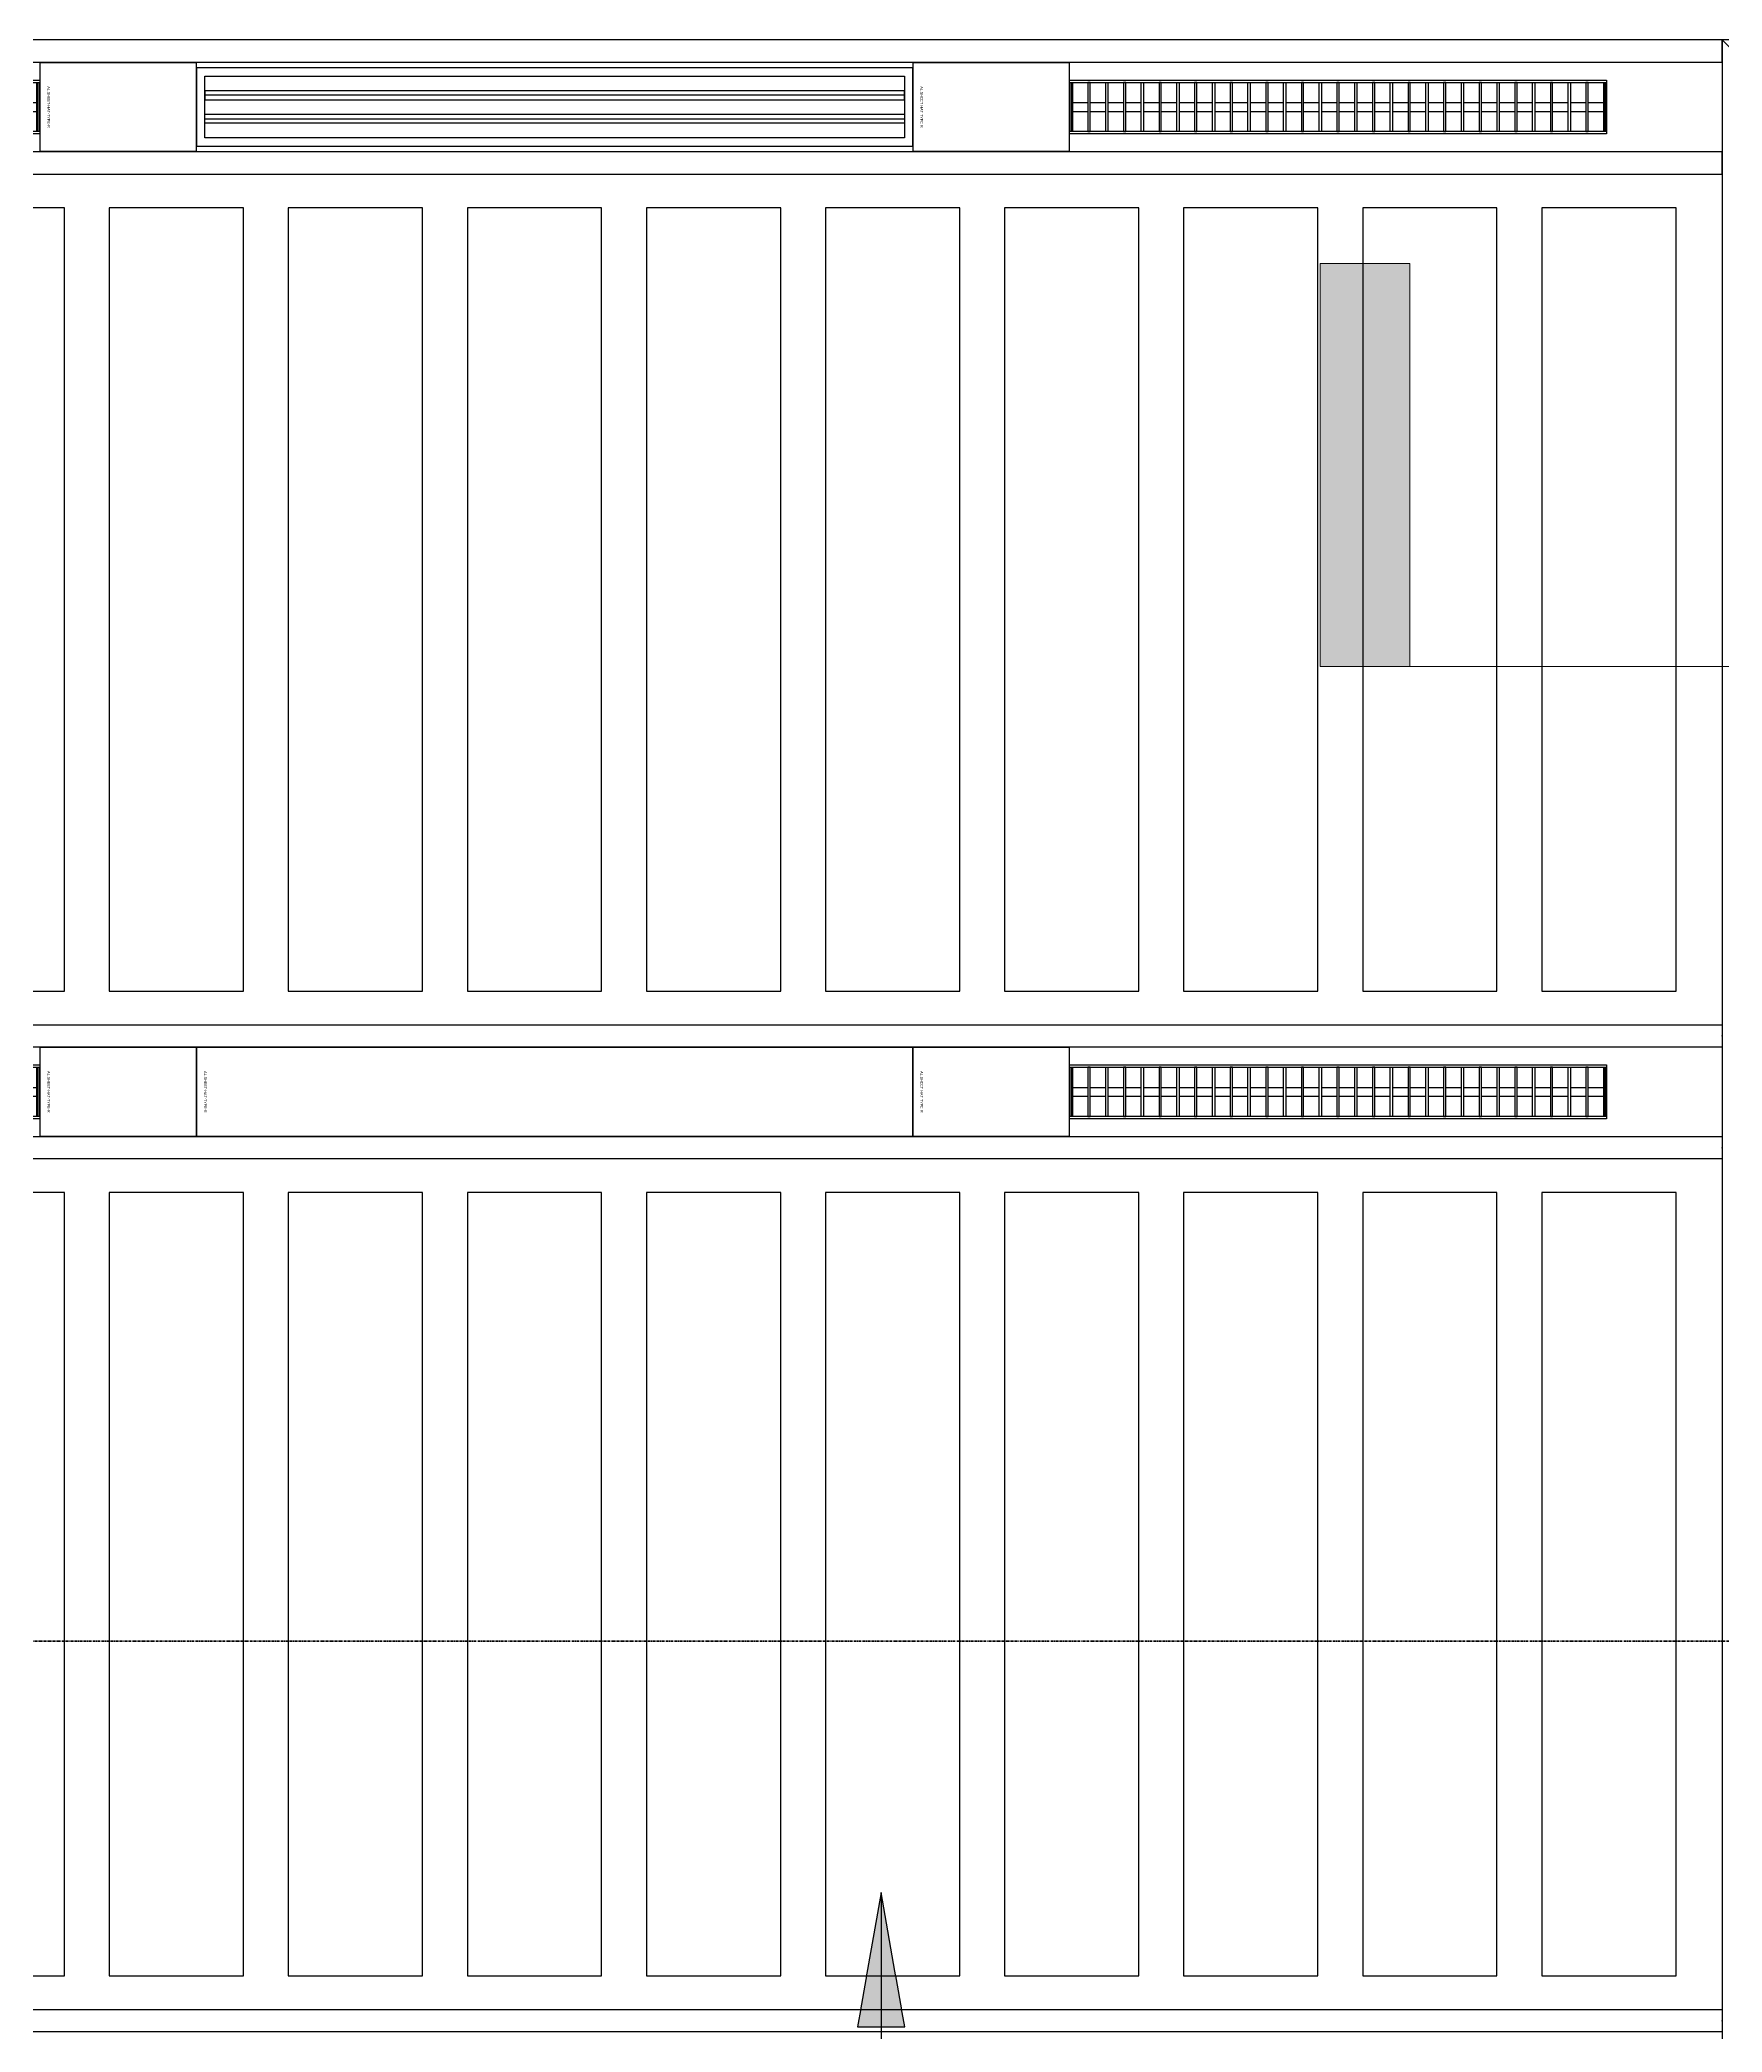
# Model space of a CAD drawing. Header units: millimetres. Extents: x -853432 to -773672, y -18171 to 22484.
# Drawn here: x -840787 to -837029, y -2472 to 1979 of the extents above; entities that cross this region are included whole.
import ezdxf
from ezdxf.enums import TextEntityAlignment as Align
from ezdxf.xclip import XClip

# ---------------------------------------------------------------- set-up
doc = ezdxf.new("R2010")
doc.units = ezdxf.units.MM
doc.header["$XCLIPFRAME"] = 0
doc.linetypes.add('DPA_Grid _ Level 100', pattern=[10, 5.5, -1.6, 1.3, -1.6])
for name, color, linetype in [('000 - WIPEOUT', 250, 'Continuous'), ('001 - ASCESSORIES', 251, 'Continuous'), ('A04_TUBE SERIES', 2, 'Continuous'), ('A11_ALU.SOLID SHEET', 2, 'Continuous')]:
    doc.layers.add(name, color=color, linetype=linetype)
doc.layers.add('A-ANNO-NOTE', color=3, linetype='Continuous', lineweight=25)
doc.layers.add('G-ANNO-SECL', color=3, linetype='Continuous', lineweight=9)

# ---------------------------------------------------------------- blocks, each defined once
blk = doc.blocks.new('DPA_AN_Section Line - UP-Left-16600938-4251-01 ENLARGED CONCOURSE LEVEL - REFLECTED CEILING PLAN - SHEET 2')
at = {"layer": 'A-ANNO-NOTE', "lineweight": 9}
blk.add_hatch(color=256, dxfattribs=at).paths.add_polyline_path([(160, -9), (158, -9), (158, 0), (160, 0)])
blk.add_line((7.5, 0), (160, 0), dxfattribs=at)
at = {"layer": 'A-ANNO-NOTE', "lineweight": 18}
for p, q in [((160, 0), (158, 0)), ((158, 0), (158, -9)), ((160, -9), (160, 0)), ((158, -9), (160, -9))]:
    blk.add_line(p, q, dxfattribs=at)
blk = doc.blocks.new('*U880')
at = {"layer": 'A11_ALU.SOLID SHEET', "color": 0}
blk.add_lwpolyline([(350, -98.8), (350, 98.8), (0, 98.8), (0, -98.8)], close=True, dxfattribs=at)
at = {"layer": 'Defpoints', "color": 250}
blk.add_point((0, 0), dxfattribs=at)
blk.add_text('AL.SHEET-HAT-TYPE-R', height=6, rotation=270, dxfattribs=at).set_placement((15, 0), align=Align.BOTTOM_CENTER)
blk = doc.blocks.new('*U881')
at = {"layer": '001 - ASCESSORIES', "color": 0, "linetype": 'ByBlock'}
blk.add_lwpolyline([(800, 87.5), (-800, 87.5), (-800, -87.5), (800, -87.5)], close=True, dxfattribs=at)
at = {"layer": '001 - ASCESSORIES', "linetype": 'ByBlock'}
for points in [[(-781.5, 69), (781.5, 69), (781.5, -69), (-781.5, -69)], [(781.5, 36.3), (-781.5, 36.3), (-781.5, 16.3), (781.5, 16.3)], [(-781.5, -16.3), (781.5, -16.3), (781.5, -36.3), (-781.5, -36.3)]]:
    blk.add_lwpolyline(points, close=True, dxfattribs=at)
for points in [[(781.5, 26.3), (-781.5, 26.3)], [(-781.5, -26.3), (781.5, -26.3)]]:
    blk.add_lwpolyline(points, dxfattribs=at)
blk = doc.blocks.new('*U870')
at = {"color": 1}
blk.add_wipeout([(600, -60), (-600, -60), (-600, 60), (600, 60)], dxfattribs=at).dxf.layer = '000 - WIPEOUT'
at = {"layer": '001 - ASCESSORIES', "color": 0}
blk.add_lwpolyline([(600, -60), (-600, -60), (-600, 60), (600, 60)], close=True, dxfattribs=at)
at = {"layer": '001 - ASCESSORIES'}
for points in [[(-593.5, -55), (-598.5, -55), (-598.5, 55), (-593.5, 55)], [(595, -55), (-595, -55), (-595, 55), (595, 55)], [(-558.8, -55), (-553.8, -55), (-553.8, 55), (-558.8, 55)], [(-514, -55), (-519, -55), (-519, 55), (-514, 55)], [(-479.3, -55), (-474.3, -55), (-474.3, 55), (-479.3, 55)], [(-434.6, -55), (-439.6, -55), (-439.6, 55), (-434.6, 55)], [(-399.8, -55), (-394.8, -55), (-394.8, 55), (-399.8, 55)], [(-355.1, -55), (-360.1, -55), (-360.1, 55), (-355.1, 55)], [(-320.4, -55), (-315.4, -55), (-315.4, 55), (-320.4, 55)], [(-275.6, -55), (-280.6, -55), (-280.6, 55), (-275.6, 55)], [(-240.9, -55), (-235.9, -55), (-235.9, 55), (-240.9, 55)], [(-196.2, -55), (-201.2, -55), (-201.2, 55), (-196.2, 55)], [(-161.4, -55), (-156.4, -55), (-156.4, 55), (-161.4, 55)], [(-116.7, -55), (-121.7, -55), (-121.7, 55), (-116.7, 55)], [(-82, -55), (-77, -55), (-77, 55), (-82, 55)], [(-37.2, -55), (-42.2, -55), (-42.2, 55), (-37.2, 55)], [(-2.5, -55), (2.5, -55), (2.5, 55), (-2.5, 55)], [(42.2, -55), (37.2, -55), (37.2, 55), (42.2, 55)], [(77, -55), (82, -55), (82, 55), (77, 55)], [(121.7, -55), (116.7, -55), (116.7, 55), (121.7, 55)], [(156.4, -55), (161.4, -55), (161.4, 55), (156.4, 55)], [(201.2, -55), (196.2, -55), (196.2, 55), (201.2, 55)], [(235.9, -55), (240.9, -55), (240.9, 55), (235.9, 55)], [(280.6, -55), (275.6, -55), (275.6, 55), (280.6, 55)], [(315.4, -55), (320.4, -55), (320.4, 55), (315.4, 55)], [(360.1, -55), (355.1, -55), (355.1, 55), (360.1, 55)], [(394.8, -55), (399.8, -55), (399.8, 55), (394.8, 55)], [(439.6, -55), (434.6, -55), (434.6, 55), (439.6, 55)], [(474.3, -55), (479.3, -55), (479.3, 55), (474.3, 55)], [(519, -55), (514, -55), (514, 55), (519, 55)], [(553.8, -55), (558.8, -55), (558.8, 55), (553.8, 55)], [(598.5, -55), (593.5, -55), (593.5, 55), (598.5, 55)]]:
    blk.add_lwpolyline(points, close=True, dxfattribs=at)
for points in [[(-593.5, 10), (-558.8, 10)], [(-553.8, 10), (-519, 10)], [(-514, 10), (-479.3, 10)], [(-474.3, 10), (-439.6, 10)], [(-434.6, 10), (-399.8, 10)], [(-394.8, 10), (-360.1, 10)], [(-355.1, 10), (-320.4, 10)], [(-315.4, 10), (-280.6, 10)], [(-275.6, 10), (-240.9, 10)], [(-235.9, 10), (-201.2, 10)], [(-196.2, 10), (-161.4, 10)], [(-156.4, 10), (-121.7, 10)], [(-116.7, 10), (-82, 10)], [(-77, 10), (-42.2, 10)], [(-37.2, 10), (-2.5, 10)], [(2.5, 10), (37.2, 10)], [(42.2, 10), (77, 10)], [(82, 10), (116.7, 10)], [(121.7, 10), (156.4, 10)], [(161.4, 10), (196.2, 10)], [(201.2, 10), (235.9, 10)], [(240.9, 10), (275.6, 10)], [(280.6, 10), (315.4, 10)], [(320.4, 10), (355.1, 10)], [(360.1, 10), (394.8, 10)], [(399.8, 10), (434.6, 10)], [(439.6, 10), (474.3, 10)], [(479.3, 10), (514, 10)], [(519, 10), (553.8, 10)], [(558.8, 10), (593.5, 10)], [(-593.5, -10), (-558.8, -10)], [(-553.8, -10), (-519, -10)], [(-514, -10), (-479.3, -10)], [(-474.3, -10), (-439.6, -10)], [(-434.6, -10), (-399.8, -10)], [(-394.8, -10), (-360.1, -10)], [(-355.1, -10), (-320.4, -10)], [(-315.4, -10), (-280.6, -10)], [(-275.6, -10), (-240.9, -10)], [(-235.9, -10), (-201.2, -10)], [(-196.2, -10), (-161.4, -10)], [(-156.4, -10), (-121.7, -10)], [(-116.7, -10), (-82, -10)], [(-77, -10), (-42.2, -10)], [(-37.2, -10), (-2.5, -10)], [(2.5, -10), (37.2, -10)], [(42.2, -10), (77, -10)], [(82, -10), (116.7, -10)], [(121.7, -10), (156.4, -10)], [(161.4, -10), (196.2, -10)], [(201.2, -10), (235.9, -10)], [(240.9, -10), (275.6, -10)], [(280.6, -10), (315.4, -10)], [(320.4, -10), (355.1, -10)], [(360.1, -10), (394.8, -10)], [(399.8, -10), (434.6, -10)], [(439.6, -10), (474.3, -10)], [(479.3, -10), (514, -10)], [(519, -10), (553.8, -10)], [(558.8, -10), (593.5, -10)]]:
    blk.add_lwpolyline(points, dxfattribs=at)
blk = doc.blocks.new('*U892')
blk.add_attdef('EXTR.OVL-LENGTH_', (-25, -59.1), '', height=5)
blk.add_wipeout([(-25, 0), (25, 0), (25, 8578.5), (-25, 8578.5)]).dxf.layer = '000 - WIPEOUT'
blk.add_point((0, 0))
at = {"layer": 'A04_TUBE SERIES', "color": 0}
blk.add_lwpolyline([(-25, 0), (25, 0), (25, 8578.5), (-25, 8578.5)], close=True, dxfattribs=at)
blk = doc.blocks.new('*U893')
blk.add_attdef('EXTR.OVL-LENGTH_', (-25, -59.1), '', height=5)
blk.add_wipeout([(-25, 0), (25, 0), (25, 8578.5), (-25, 8578.5)]).dxf.layer = '000 - WIPEOUT'
blk.add_point((0, 0))
at = {"layer": 'A04_TUBE SERIES', "color": 0}
blk.add_lwpolyline([(-25, 0), (25, 0), (25, 8578.5), (-25, 8578.5)], close=True, dxfattribs=at)
blk = doc.blocks.new('*U894')
at = {"layer": 'A11_ALU.SOLID SHEET', "color": 0}
blk.add_lwpolyline([(1600, -98.8), (1600, 98.8), (0, 98.8), (0, -98.8)], close=True, dxfattribs=at)
at = {"layer": 'Defpoints', "color": 250}
blk.add_point((0, 0), dxfattribs=at)
blk.add_text('AL.SHEET-HAT-TYPE-R', height=6, rotation=270, dxfattribs=at).set_placement((15, 0), align=Align.BOTTOM_CENTER)
blk = doc.blocks.new('*U895')
blk.add_attdef('EXTR.OVL-LENGTH_', (-25, -59.1), '', height=5)
blk.add_wipeout([(-25, 0), (25, 0), (25, 8578.5), (-25, 8578.5)]).dxf.layer = '000 - WIPEOUT'
blk.add_point((0, 0))
at = {"layer": 'A04_TUBE SERIES', "color": 0}
blk.add_lwpolyline([(-25, 0), (25, 0), (25, 8578.5), (-25, 8578.5)], close=True, dxfattribs=at)
blk = doc.blocks.new('*U1085')
at = {"color": 3}
for points in [[(-875, -50), (875, -50), (875, -350), (-875, -350)], [(-875, -450), (875, -450), (875, -750), (-875, -750)], [(-875, -850), (875, -850), (875, -1150), (-875, -1150)], [(-875, -1250), (875, -1250), (875, -1550), (-875, -1550)], [(-875, -1650), (875, -1650), (875, -1950), (-875, -1950)], [(-875, -2050), (875, -2050), (875, -2350), (-875, -2350)], [(-875, -2450), (875, -2450), (875, -2750), (-875, -2750)], [(-875, -2850), (875, -2850), (875, -3150), (-875, -3150)], [(-875, -3250), (875, -3250), (875, -3550), (-875, -3550)], [(-875, -3650), (875, -3650), (875, -3950), (-875, -3950)]]:
    blk.add_wipeout(points, dxfattribs=at).dxf.layer = '000 - WIPEOUT'
at = {"layer": 'A11_ALU.SOLID SHEET', "color": 0, "linetype": 'ByBlock'}
for points in [[(-875, -350), (875, -350), (875, -50), (-875, -50)], [(-875, -750), (875, -750), (875, -450), (-875, -450)], [(-875, -1150), (875, -1150), (875, -850), (-875, -850)], [(-875, -1550), (875, -1550), (875, -1250), (-875, -1250)], [(-875, -1950), (875, -1950), (875, -1650), (-875, -1650)], [(-875, -2350), (875, -2350), (875, -2050), (-875, -2050)], [(-875, -2750), (875, -2750), (875, -2450), (-875, -2450)], [(-875, -3150), (875, -3150), (875, -2850), (-875, -2850)], [(-875, -3550), (875, -3550), (875, -3250), (-875, -3250)], [(-875, -3950), (875, -3950), (875, -3650), (-875, -3650)]]:
    blk.add_lwpolyline(points, close=True, dxfattribs=at)
blk = doc.blocks.new('*U1213')
for name, p in [('*U880', (-96105, -1750.5)), ('*U881', (-94955, -1750.5)), ('*U880', (-94155, -1750.5)), ('*U880', (-96105, -3950.5)), ('*U894', (-95755, -3950.5)), ('*U880', (-94155, -3950.5))]:
    blk.add_blockref(name, p)
at = {"layer": 'A04_TUBE SERIES', "color": 0, "linetype": 'ByBlock', "xscale": -1, "rotation": 90}
blk.add_blockref('*U895', (-92347, -6025.5), dxfattribs=at)
at = {"layer": 'A11_ALU.SOLID SHEET', "color": 0, "linetype": 'ByBlock', "rotation": 90}
for p in [(-96400, -2850.5), (-96400, -5050.5)]:
    blk.add_blockref('*U1085', p, dxfattribs=at)
for p in [(-96705, -1750.5), (-93205, -1750.5), (-96705, -3950.5), (-93205, -3950.5)]:
    blk.add_blockref('*U870', p)
at = {"layer": 'A04_TUBE SERIES', "color": 0, "linetype": 'ByBlock', "rotation": 90}
for name, p in [('*U893', (-92347, -1625.5)), ('*U892', (-92347, -1875.5))]:
    blk.add_blockref(name, p, dxfattribs=at)
at = {"layer": 'A04_TUBE SERIES', "color": 0, "linetype": 'ByBlock', "xscale": -1, "rotation": 90}
for p in [(-92347, -3825.5), (-92347, -4075.5)]:
    blk.add_blockref('*U895', p, dxfattribs=at)
blk = doc.blocks.new('*U650')
blk.add_attdef('EXTR.OVL-LENGTH_', (-25, -59.1), '', height=5)
blk.add_wipeout([(-25, 25), (25, -25), (25, 11022.5), (-25, 10972.5)]).dxf.layer = '000 - WIPEOUT'
at = {"layer": 'A04_TUBE SERIES', "color": 0}
blk.add_lwpolyline([(-25, 25), (25, -25), (25, 11022.5), (-25, 10972.5)], close=True, dxfattribs=at)
blk = doc.blocks.new('*U651')
blk.add_attdef('EXTR.OVL-LENGTH_', (-25, -59.1), '', height=5)
blk.add_wipeout([(-25, 25), (25, -25), (25, 4675), (-25, 4625)]).dxf.layer = '000 - WIPEOUT'
blk.add_point((0, 0))
at = {"layer": 'A04_TUBE SERIES', "color": 0}
blk.add_lwpolyline([(-25, 25), (25, -25), (25, 4675), (-25, 4625)], close=True, dxfattribs=at)
blk = doc.blocks.new('*U1212')
at = {"layer": 'A11_ALU.SOLID SHEET', "linetype": 'ByBlock', "rotation": 90}
blk.add_blockref('*U650', (-81324.5, -1625.5), dxfattribs=at)
at = {"layer": 'A11_ALU.SOLID SHEET', "linetype": 'ByBlock', "rotation": 180.0000000000029}
blk.add_blockref('*U651', (-92322, -1625.5), dxfattribs=at)

msp = doc.modelspace()

# ---------------------------------------------------------------- block references
at = {"layer": 'A11_ALU.SOLID SHEET'}
ref = msp.add_blockref('*U1213', (-744682.4, 3579), dxfattribs=at)
XClip(ref).set_block_clipping_path([(-104690.1238047112, -9620.0029952966), (-34092.6543255156, 14392.9971737705)])

# ---------------------------------------------------------------- next in the draw order: block references
ref = msp.add_blockref('*U1212', (-744682.4, 3579))
XClip(ref).set_block_clipping_path([(-104690.1238047112, -9620.0029952966), (-34092.6543255156, 14392.9971737705)])

# ---------------------------------------------------------------- next in the draw order: hatches: boundary and pattern name
at = {"layer": 'A-ANNO-NOTE'}
msp.add_hatch(color=256, dxfattribs=at).paths.add_polyline_path([(-838908.1, -2160.3), (-838961, -2460.3), (-838855.2, -2460.3)])

# ---------------------------------------------------------------- next in the draw order: linework, layer by layer
for p, q in [((-838908.1, -2160.3), (-838961, -2460.3)), ((-838855.2, -2460.3), (-838908.1, -2160.3)), ((-838908.1, -2160.3), (-838908.1, -10818.3)), ((-838961, -2460.3), (-838855.2, -2460.3))]:
    msp.add_line(p, q, dxfattribs=at)
at = {"layer": 'G-ANNO-SECL', "linetype": 'DPA_Grid _ Level 100', "lineweight": 50}
msp.add_line((-851398.6, -1598.3), (-776606.5, -1598.3), dxfattribs=at)

# ---------------------------------------------------------------- next in the draw order: block references
at = {"layer": 'A-ANNO-NOTE', "xscale": 100, "yscale": 100, "zscale": 100, "rotation": 180}
msp.add_blockref('DPA_AN_Section Line - UP-Left-16600938-4251-01 ENLARGED CONCOURSE LEVEL - REFLECTED CEILING PLAN - SHEET 2', (-821927.4, 579), dxfattribs=at)

doc.saveas('drawing.dxf')
